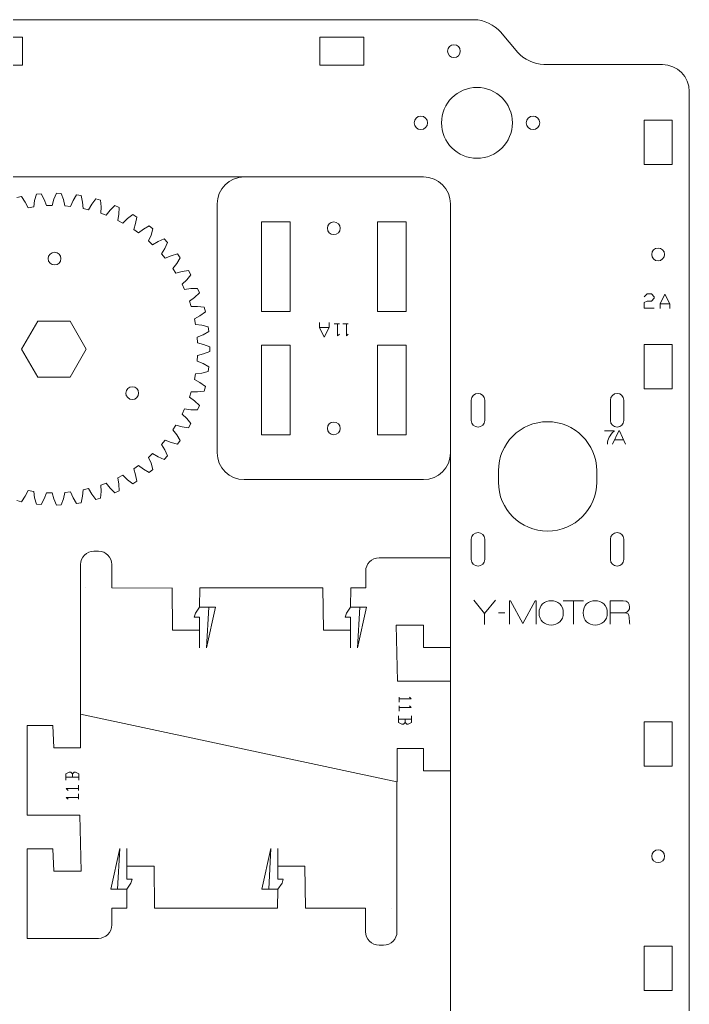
# Model space of a CAD drawing. Header units: inches. Extents: x 1 to 720, y -394 to -4.
# Drawn here: x 209 to 358.3, y -223.6 to -4 of the extents above; entities that cross this region are included whole.
import ezdxf

# ---------------------------------------------------------------- set-up
doc = ezdxf.new("R2010")
doc.units = ezdxf.units.IN
doc.header["$MEASUREMENT"] = 0
doc.layers.add('Layer 1', color=7, linetype='Continuous')

# ---------------------------------------------------------------- blocks, each defined once
blk = doc.blocks.new('block 178')
at = {"layer": 'Layer 1', "lineweight": 0}
for points in [[(262.92, -76.56), (269.32, -76.56), (269.32, -96.57), (262.92, -96.57), (262.92, -76.56)], [(288.72, -76.56), (295.12, -76.56), (295.12, -96.57), (288.72, -96.57), (288.72, -76.56)]]:
    blk.add_lwpolyline(points, dxfattribs=at)
blk = doc.blocks.new('block 179')
at = {"layer": 'Layer 1', "lineweight": 0}
for points in [[(262.92, -49.08), (269.32, -49.08), (269.32, -69.08), (262.92, -69.08), (262.92, -49.08)], [(288.72, -49.08), (295.12, -49.08), (295.12, -69.08), (288.72, -69.08), (288.72, -49.08)]]:
    blk.add_lwpolyline(points, dxfattribs=at)
blk = doc.blocks.new('block 177')
at = {"layer": 'Layer 1'}
for name in ['block 179', 'block 178']:
    blk.add_blockref(name, (0, 0), dxfattribs=at)
blk = doc.blocks.new('block 180')
at = {"layer": 'Layer 1', "lineweight": 0}
blk.add_open_spline([(280.45, -95.14), (280.45, -94.35), (279.81, -93.72), (279.02, -93.72), (278.23, -93.72), (277.6, -94.35), (277.6, -95.14), (277.6, -95.93), (278.23, -96.57), (279.02, -96.57), (279.81, -96.57), (280.45, -95.93), (280.45, -95.14)], degree=3, knots=[0, 0, 0, 0, 1, 1, 1, 2, 2, 2, 3, 3, 3, 4, 4, 4, 4], dxfattribs=at)
blk = doc.blocks.new('block 181')
at = {"layer": 'Layer 1', "lineweight": 0}
blk.add_open_spline([(280.45, -50.5), (280.45, -49.72), (279.81, -49.08), (279.02, -49.08), (278.23, -49.08), (277.6, -49.72), (277.6, -50.5), (277.6, -51.29), (278.23, -51.93), (279.02, -51.93), (279.81, -51.93), (280.45, -51.29), (280.45, -50.5)], degree=3, knots=[0, 0, 0, 0, 1, 1, 1, 2, 2, 2, 3, 3, 3, 4, 4, 4, 4], dxfattribs=at)
blk = doc.blocks.new('block 186')
at = {"layer": 'Layer 1', "lineweight": 0}
blk.add_lwpolyline([(285.72, -14.12), (275.88, -14.12), (275.88, -7.92), (285.72, -7.92), (285.72, -14.12)], dxfattribs=at)
blk = doc.blocks.new('block 187')
at = {"layer": 'Layer 1', "lineweight": 0}
blk.add_open_spline([(305.8, -12.45), (305.01, -12.45), (304.37, -11.81), (304.37, -11.02), (304.37, -10.23), (305.01, -9.6), (305.8, -9.6), (306.59, -9.6), (307.22, -10.23), (307.22, -11.02), (307.22, -11.81), (306.59, -12.45), (305.8, -12.45)], degree=3, knots=[0, 0, 0, 0, 1, 1, 1, 2, 2, 2, 3, 3, 3, 4, 4, 4, 4], dxfattribs=at)
blk = doc.blocks.new('block 185')
at = {"layer": 'Layer 1'}
for name in ['block 186', 'block 187']:
    blk.add_blockref(name, (0, 0), dxfattribs=at)
blk = doc.blocks.new('block 190')
at = {"layer": 'Layer 1', "lineweight": 0}
blk.add_lwpolyline([(159.63, -14.12), (149.78, -14.12), (149.78, -7.92), (159.63, -7.92), (159.63, -14.12)], dxfattribs=at)
blk = doc.blocks.new('block 191')
at = {"layer": 'Layer 1', "lineweight": 0}
blk.add_lwpolyline([(209.63, -14.12), (199.78, -14.12), (199.78, -7.92), (209.63, -7.92), (209.63, -14.12)], dxfattribs=at)
blk = doc.blocks.new('block 189')
at = {"layer": 'Layer 1'}
for name in ['block 190', 'block 191']:
    blk.add_blockref(name, (0, 0), dxfattribs=at)
blk = doc.blocks.new('block 192')
at = {"layer": 'Layer 1', "lineweight": 0}
blk.add_open_spline([(179.7, -12.45), (178.92, -12.45), (178.28, -11.81), (178.28, -11.02), (178.28, -10.23), (178.92, -9.6), (179.7, -9.6), (180.49, -9.6), (181.13, -10.23), (181.13, -11.02), (181.13, -11.81), (180.49, -12.45), (179.7, -12.45)], degree=3, knots=[0, 0, 0, 0, 1, 1, 1, 2, 2, 2, 3, 3, 3, 4, 4, 4, 4], dxfattribs=at)
blk = doc.blocks.new('block 188')
at = {"layer": 'Layer 1'}
for name in ['block 189', 'block 192']:
    blk.add_blockref(name, (0, 0), dxfattribs=at)
blk = doc.blocks.new('block 223')
at = {"layer": 'Layer 1', "lineweight": 0}
blk.add_lwpolyline([(348.22, -170.45), (348.22, -160.6), (354.42, -160.6), (354.42, -170.45), (348.22, -170.45)], dxfattribs=at)
blk = doc.blocks.new('block 224')
at = {"layer": 'Layer 1', "lineweight": 0}
blk.add_lwpolyline([(348.22, -220.45), (348.22, -210.6), (354.42, -210.6), (354.42, -220.45), (348.22, -220.45)], dxfattribs=at)
blk = doc.blocks.new('block 222')
at = {"layer": 'Layer 1'}
for name in ['block 223', 'block 224']:
    blk.add_blockref(name, (0, 0), dxfattribs=at)
blk = doc.blocks.new('block 225')
at = {"layer": 'Layer 1', "lineweight": 0}
blk.add_open_spline([(349.9, -190.53), (349.9, -189.74), (350.54, -189.1), (351.32, -189.1), (352.11, -189.1), (352.75, -189.74), (352.75, -190.53), (352.75, -191.32), (352.11, -191.95), (351.32, -191.95), (350.54, -191.95), (349.9, -191.32), (349.9, -190.53)], degree=3, knots=[0, 0, 0, 0, 1, 1, 1, 2, 2, 2, 3, 3, 3, 4, 4, 4, 4], dxfattribs=at)
blk = doc.blocks.new('block 221')
at = {"layer": 'Layer 1'}
for name in ['block 222', 'block 225']:
    blk.add_blockref(name, (0, 0), dxfattribs=at)
blk = doc.blocks.new('block 233')
at = {"layer": 'Layer 1', "lineweight": 0}
blk.add_lwpolyline([(348.21, -36.28), (348.21, -26.43), (354.41, -26.43), (354.41, -36.28), (348.21, -36.28)], dxfattribs=at)
blk = doc.blocks.new('block 234')
at = {"layer": 'Layer 1', "lineweight": 0}
blk.add_lwpolyline([(348.21, -86.28), (348.21, -76.43), (354.41, -76.43), (354.41, -86.28), (348.21, -86.28)], dxfattribs=at)
blk = doc.blocks.new('block 232')
at = {"layer": 'Layer 1'}
for name in ['block 233', 'block 234']:
    blk.add_blockref(name, (0, 0), dxfattribs=at)
blk = doc.blocks.new('block 235')
at = {"layer": 'Layer 1', "lineweight": 0}
blk.add_open_spline([(349.89, -56.36), (349.89, -55.57), (350.53, -54.93), (351.31, -54.93), (352.1, -54.93), (352.74, -55.57), (352.74, -56.36), (352.74, -57.15), (352.1, -57.78), (351.31, -57.78), (350.53, -57.78), (349.89, -57.15), (349.89, -56.36)], degree=3, knots=[0, 0, 0, 0, 1, 1, 1, 2, 2, 2, 3, 3, 3, 4, 4, 4, 4], dxfattribs=at)
blk = doc.blocks.new('block 231')
at = {"layer": 'Layer 1'}
for name in ['block 232', 'block 235']:
    blk.add_blockref(name, (0, 0), dxfattribs=at)
blk = doc.blocks.new('block 242')
at = {"layer": 'Layer 1', "lineweight": 0}
for points in [[(318.17, -138.77), (318.17, -133.56), (318.42, -133.56), (321.15, -138.63), (321.17, -138.63), (323.89, -133.56), (324.13, -133.56), (324.13, -138.77)], [(330.18, -133.56), (334.67, -133.56)], [(332.44, -138.77), (332.44, -133.56)], [(315.72, -136.28), (317.11, -136.28)], [(343.72, -136.24), (340.66, -136.25)]]:
    blk.add_lwpolyline(points, dxfattribs=at)
for points, knots in [([(327.47, -133.56), (328.96, -133.56), (330.18, -134.56), (330.18, -136.28), (330.18, -138.01), (328.96, -139.01), (327.47, -139.01), (325.99, -139.01), (324.77, -138.01), (324.77, -136.28), (324.77, -134.56), (325.99, -133.56), (327.47, -133.56)], [0, 0, 0, 0, 1, 1, 1, 2, 2, 2, 3, 3, 3, 4, 4, 4, 4]), ([(337.29, -133.56), (338.78, -133.56), (339.99, -134.56), (339.99, -136.28), (339.99, -138.01), (338.78, -139.01), (337.29, -139.01), (335.8, -139.01), (334.59, -138.01), (334.59, -136.28), (334.59, -134.56), (335.8, -133.56), (337.29, -133.56)], [0, 0, 0, 0, 1, 1, 1, 2, 2, 2, 3, 3, 3, 4, 4, 4, 4]), ([(340.66, -138.77), (340.66, -138.77), (340.66, -133.56), (340.66, -133.56), (340.66, -133.56), (343.53, -133.56), (343.53, -133.56), (344.58, -133.56), (344.97, -134.06), (344.97, -134.98), (344.97, -135.48), (344.64, -136.17), (343.73, -136.23), (343.73, -136.23), (343.72, -136.24), (343.72, -136.24), (344.53, -136.25), (344.88, -136.62), (344.88, -137.34), (344.88, -137.53), (344.89, -138.56), (344.99, -138.77)], [0, 0, 0, 0, 1, 1, 1, 2, 2, 2, 3, 3, 3, 4, 4, 4, 5, 5, 5, 6, 6, 6, 7, 7, 7, 7])]:
    blk.add_open_spline(points, degree=3, knots=knots, dxfattribs=at)
blk = doc.blocks.new('block 241')
at = {"layer": 'Layer 1', "lineweight": 0}
for points in [[(310.2, -133.45), (312.63, -136.43), (315.05, -133.45)], [(312.63, -138.89), (312.63, -136.43)]]:
    blk.add_lwpolyline(points, dxfattribs=at)
at = {"layer": 'Layer 1'}
blk.add_blockref('block 242', (0, 0), dxfattribs=at)
blk = doc.blocks.new('block 246')
at = {"layer": 'Layer 1', "lineweight": 0}
for points in [[(312.67, -93.36), (312.67, -94.19), (312, -94.86), (311.17, -94.86), (310.34, -94.86), (309.67, -94.19), (309.67, -93.36), (309.67, -93.36), (309.67, -88.85), (309.67, -88.85), (309.67, -88.02), (310.34, -87.35), (311.17, -87.35), (312, -87.35), (312.67, -88.02), (312.67, -88.85), (312.67, -88.85), (312.67, -93.36), (312.67, -93.36)], [(343.67, -93.36), (343.67, -94.19), (343, -94.86), (342.17, -94.86), (341.34, -94.86), (340.67, -94.19), (340.67, -93.36), (340.67, -93.36), (340.67, -88.85), (340.67, -88.85), (340.67, -88.02), (341.34, -87.35), (342.17, -87.35), (343, -87.35), (343.67, -88.02), (343.67, -88.85), (343.67, -88.85), (343.67, -93.36), (343.67, -93.36)], [(312.67, -124.36), (312.67, -125.19), (312, -125.86), (311.17, -125.86), (310.34, -125.86), (309.67, -125.19), (309.67, -124.36), (309.67, -124.36), (309.67, -119.85), (309.67, -119.85), (309.67, -119.02), (310.34, -118.35), (311.17, -118.35), (312, -118.35), (312.67, -119.02), (312.67, -119.85), (312.67, -119.85), (312.67, -124.36), (312.67, -124.36)], [(343.67, -124.36), (343.67, -125.19), (343, -125.86), (342.17, -125.86), (341.34, -125.86), (340.67, -125.19), (340.67, -124.36), (340.67, -124.36), (340.67, -119.85), (340.67, -119.85), (340.67, -119.02), (341.34, -118.35), (342.17, -118.35), (343, -118.35), (343.67, -119.02), (343.67, -119.85), (343.67, -119.85), (343.67, -124.36), (343.67, -124.36)]]:
    blk.add_open_spline(points, degree=3, knots=[0, 0, 0, 0, 1, 1, 1, 2, 2, 2, 3, 3, 3, 4, 4, 4, 5, 5, 5, 6, 6, 6, 6], dxfattribs=at)
blk = doc.blocks.new('block 245')
at = {"layer": 'Layer 1', "lineweight": 0}
blk.add_open_spline([(337.62, -107.11), (337.62, -113.15), (332.72, -118.06), (326.67, -118.06), (320.62, -118.06), (315.72, -113.15), (315.72, -107.11), (315.72, -107.11), (315.72, -104.61), (315.72, -104.61), (315.72, -98.56), (320.62, -93.65), (326.67, -93.65), (332.72, -93.65), (337.62, -98.56), (337.62, -104.61), (337.62, -104.61), (337.62, -107.11), (337.62, -107.11)], degree=3, knots=[0, 0, 0, 0, 1, 1, 1, 2, 2, 2, 3, 3, 3, 4, 4, 4, 5, 5, 5, 6, 6, 6, 6], dxfattribs=at)
at = {"layer": 'Layer 1'}
blk.add_blockref('block 246', (0, 0), dxfattribs=at)
blk = doc.blocks.new('block 247')
at = {"layer": 'Layer 1', "lineweight": 0}
for points in [[(341.17, -98.68), (342.56, -95.66), (342.67, -95.66), (344.05, -98.68)], [(343.59, -97.68), (341.62, -97.68)]]:
    blk.add_lwpolyline(points, dxfattribs=at)
blk.add_open_spline([(339.38, -95.65), (339.38, -95.65), (341.48, -95.65), (341.48, -95.65), (341.48, -95.65), (341.48, -95.76), (341.48, -95.76), (340.51, -96.61), (340.06, -97.6), (340.01, -98.63)], degree=3, knots=[0, 0, 0, 0, 1, 1, 1, 2, 2, 2, 3, 3, 3, 3], dxfattribs=at)
blk = doc.blocks.new('block 248')
at = {"layer": 'Layer 1', "lineweight": 0}
blk.add_lwpolyline([(213.02, -83.72), (220.23, -83.72), (223.84, -77.47), (220.23, -71.22), (213.02, -71.22), (209.41, -77.47), (213.02, -83.72), (213.02, -83.72)], dxfattribs=at)
blk = doc.blocks.new('block 250')
at = {"layer": 'Layer 1', "lineweight": 0}
for points in [[(351.77, -68.4), (351.77, -67.33), (352.84, -65.19), (353.91, -67.33), (353.91, -68.4)], [(351.77, -67.33), (353.91, -67.33)]]:
    blk.add_lwpolyline(points, dxfattribs=at)
blk = doc.blocks.new('block 252')
at = {"layer": 'Layer 1', "lineweight": 0}
for points in [[(282.21, -71.79), (281.04, -71.79)], [(282.21, -74.12), (281.82, -74.51), (281.82, -71.79)]]:
    blk.add_lwpolyline(points, dxfattribs=at)
blk = doc.blocks.new('block 253')
at = {"layer": 'Layer 1', "lineweight": 0}
for points in [[(280.26, -71.79), (279.09, -71.79)], [(280.26, -74.12), (279.87, -74.51), (279.87, -71.79)]]:
    blk.add_lwpolyline(points, dxfattribs=at)
blk = doc.blocks.new('block 254')
at = {"layer": 'Layer 1', "lineweight": 0}
for points in [[(277.97, -71.55), (277.97, -72.62), (276.9, -74.76), (275.83, -72.62), (275.83, -71.55)], [(277.97, -72.62), (275.83, -72.62)]]:
    blk.add_lwpolyline(points, dxfattribs=at)
blk = doc.blocks.new('block 251')
at = {"layer": 'Layer 1'}
for name in ['block 254', 'block 253', 'block 252']:
    blk.add_blockref(name, (0, 0), dxfattribs=at)
blk = doc.blocks.new('block 268')
at = {"layer": 'Layer 1', "lineweight": 0}
blk.add_lwpolyline([(348.21, -65.79), (348.85, -65.15), (349.81, -65.15), (350.45, -65.79), (350.45, -66.11), (349.81, -66.75), (348.85, -66.75), (348.21, -67.07), (348.21, -68.34), (350.45, -68.34)], dxfattribs=at)
blk = doc.blocks.new('block 291')
at = {"layer": 'Layer 1', "lineweight": 0}
for points in [[(219.77, -177.81), (219.38, -177.42), (222.1, -177.42)], [(222.1, -177.81), (222.1, -176.65)]]:
    blk.add_lwpolyline(points, dxfattribs=at)
blk = doc.blocks.new('block 292')
at = {"layer": 'Layer 1', "lineweight": 0}
for points in [[(219.77, -175.86), (219.38, -175.47), (222.1, -175.47)], [(222.1, -175.86), (222.1, -174.7)]]:
    blk.add_lwpolyline(points, dxfattribs=at)
blk = doc.blocks.new('block 290')
at = {"layer": 'Layer 1'}
for name in ['block 292', 'block 291']:
    blk.add_blockref(name, (0, 0), dxfattribs=at)
blk = doc.blocks.new('block 294')
at = {"layer": 'Layer 1', "lineweight": 0}
for points in [[(220.74, -172.16), (220.38, -171.8), (220.02, -171.8), (219.29, -172.16), (219.29, -173.61)], [(219.29, -172.89), (222.19, -172.89)], [(222.19, -173.61), (222.19, -172.16), (221.47, -171.8), (221.1, -171.8), (220.74, -172.16), (220.74, -172.89)]]:
    blk.add_lwpolyline(points, dxfattribs=at)
blk = doc.blocks.new('block 293')
at = {"layer": 'Layer 1'}
blk.add_blockref('block 294', (0, 0), dxfattribs=at)
blk = doc.blocks.new('block 289')
at = {"layer": 'Layer 1'}
for name in ['block 293', 'block 290']:
    blk.add_blockref(name, (0, 0), dxfattribs=at)
blk = doc.blocks.new('block 297')
at = {"layer": 'Layer 1', "lineweight": 0}
for points in [[(295.88, -155.05), (296.26, -155.43), (293.55, -155.43)], [(293.55, -155.05), (293.55, -156.21)]]:
    blk.add_lwpolyline(points, dxfattribs=at)
blk = doc.blocks.new('block 298')
at = {"layer": 'Layer 1', "lineweight": 0}
for points in [[(295.88, -156.99), (296.26, -157.38), (293.55, -157.38)], [(293.55, -156.99), (293.55, -158.16)]]:
    blk.add_lwpolyline(points, dxfattribs=at)
blk = doc.blocks.new('block 296')
at = {"layer": 'Layer 1'}
for name in ['block 297', 'block 298']:
    blk.add_blockref(name, (0, 0), dxfattribs=at)
blk = doc.blocks.new('block 300')
at = {"layer": 'Layer 1', "lineweight": 0}
for points in [[(293.46, -159.25), (293.46, -160.7), (294.18, -161.06), (294.55, -161.06), (294.91, -160.7), (294.91, -159.97)], [(296.36, -159.97), (293.46, -159.97)], [(294.91, -160.7), (295.27, -161.06), (295.63, -161.06), (296.36, -160.7), (296.36, -159.25)]]:
    blk.add_lwpolyline(points, dxfattribs=at)
blk = doc.blocks.new('block 299')
at = {"layer": 'Layer 1'}
blk.add_blockref('block 300', (0, 0), dxfattribs=at)
blk = doc.blocks.new('block 295')
at = {"layer": 'Layer 1'}
for name in ['block 296', 'block 299']:
    blk.add_blockref(name, (0, 0), dxfattribs=at)
blk = doc.blocks.new('block 312')
at = {"layer": 'Layer 1', "lineweight": 0}
blk.add_open_spline([(200.86, -87.28), (200.86, -88.07), (200.22, -88.7), (199.43, -88.7), (198.65, -88.7), (198.01, -88.06), (198.01, -87.27), (198.02, -86.48), (198.66, -85.85), (199.44, -85.85), (200.23, -85.85), (200.87, -86.49), (200.86, -87.28)], degree=3, knots=[0, 0, 0, 0, 1, 1, 1, 2, 2, 2, 3, 3, 3, 4, 4, 4, 4], dxfattribs=at)
blk = doc.blocks.new('block 313')
at = {"layer": 'Layer 1', "lineweight": 0}
blk.add_open_spline([(235.5, -87.28), (235.5, -88.07), (234.86, -88.7), (234.08, -88.7), (233.29, -88.7), (232.65, -88.06), (232.65, -87.27), (232.66, -86.48), (233.3, -85.85), (234.08, -85.85), (234.87, -85.85), (235.51, -86.49), (235.5, -87.28)], degree=3, knots=[0, 0, 0, 0, 1, 1, 1, 2, 2, 2, 3, 3, 3, 4, 4, 4, 4], dxfattribs=at)
blk = doc.blocks.new('block 314')
at = {"layer": 'Layer 1', "lineweight": 0}
blk.add_open_spline([(218.18, -57.28), (218.18, -58.06), (217.54, -58.7), (216.76, -58.7), (215.97, -58.7), (215.33, -58.06), (215.33, -57.27), (215.34, -56.48), (215.98, -55.85), (216.76, -55.85), (217.55, -55.85), (218.19, -56.49), (218.18, -57.28)], degree=3, knots=[0, 0, 0, 0, 1, 1, 1, 2, 2, 2, 3, 3, 3, 4, 4, 4, 4], dxfattribs=at)
blk = doc.blocks.new('block 311')
at = {"layer": 'Layer 1'}
for name in ['block 314', 'block 312', 'block 313']:
    blk.add_blockref(name, (0, 0), dxfattribs=at)
blk = doc.blocks.new('block 176')
at = {"layer": 'Layer 1', "lineweight": 0}
for points in [[(248.63, -76.05), (250, -76.4), (251.38, -76.94), (251.38, -78), (250, -78.54), (248.63, -78.88), (248.54, -80.16), (249.87, -80.68), (251.16, -81.39), (251.03, -82.44), (249.59, -82.8), (248.18, -82.97), (247.94, -84.22), (249.18, -84.9), (250.38, -85.78), (250.11, -86.8), (248.64, -86.98), (247.22, -86.96), (246.82, -88.17), (247.97, -89.01), (249.04, -90.03), (248.64, -91.01), (247.16, -90.99), (245.76, -90.8), (245.2, -91.95), (246.23, -92.92), (247.17, -94.07), (246.65, -94.99), (245.18, -94.79), (243.81, -94.41), (243.11, -95.48), (244.01, -96.59), (244.79, -97.84), (244.16, -98.69), (242.73, -98.3), (241.42, -97.75), (240.59, -98.73), (241.34, -99.93), (241.95, -101.28), (241.22, -102.04), (239.85, -101.47), (238.62, -100.76), (237.68, -101.62), (238.27, -102.91), (238.7, -104.33), (237.88, -104.99), (236.59, -104.25), (235.46, -103.38), (234.42, -104.12), (234.84, -105.47), (235.09, -106.93), (234.18, -107.48), (233, -106.58), (232, -105.58), (230.86, -106.17), (231.11, -107.57), (231.17, -109.05), (230.2, -109.48), (229.15, -108.44), (228.27, -107.32), (227.08, -107.76), (227.14, -109.18), (227.01, -110.66), (226, -110.96), (225.08, -109.79), (224.36, -108.57), (223.11, -108.85), (223, -110.27), (222.68, -111.71), (221.64, -111.88), (220.88, -110.61), (220.32, -109.3), (219.05, -109.43), (218.75, -110.81), (218.25, -112.21), (217.2, -112.24), (216.61, -110.88), (216.22, -109.52), (214.94, -109.48), (214.47, -110.81), (213.79, -112.13), (212.74, -112.03), (212.33, -110.61), (212.12, -109.2), (210.86, -109), (210.22, -110.27), (209.38, -111.49), (208.36, -111.25)], [(208.36, -43.68), (209.38, -43.45), (210.22, -44.67), (210.86, -45.94), (212.12, -45.73), (212.33, -44.33), (212.74, -42.91), (213.79, -42.8), (214.47, -44.12), (214.94, -45.46), (216.22, -45.42), (216.61, -44.05), (217.2, -42.7), (218.25, -42.73), (218.75, -44.12), (219.05, -45.51), (220.32, -45.63), (220.88, -44.33), (221.64, -43.06), (222.68, -43.22), (223, -44.67), (223.11, -46.09), (224.36, -46.37), (225.08, -45.15), (226, -43.98), (227.01, -44.28), (227.14, -45.76), (227.08, -47.18), (228.27, -47.62), (229.15, -46.5), (230.2, -45.46), (231.17, -45.88), (231.11, -47.36), (230.86, -48.76), (232, -49.35), (233, -48.35), (234.18, -47.46), (235.09, -48.01), (234.84, -49.46), (234.42, -50.82), (235.46, -51.55), (236.59, -50.69), (237.88, -49.95), (238.7, -50.61), (238.27, -52.03), (237.68, -53.32), (238.62, -54.18), (239.85, -53.47), (241.22, -52.9), (241.95, -53.66), (241.34, -55), (240.59, -56.21), (241.42, -57.18), (242.73, -56.64), (244.16, -56.25), (244.79, -57.09), (244.01, -58.35), (243.11, -59.45), (243.81, -60.52), (245.18, -60.15), (246.65, -59.94), (247.17, -60.86), (246.23, -62.01), (245.2, -62.99), (245.76, -64.14), (247.16, -63.94), (248.64, -63.93), (249.04, -64.91), (247.97, -65.93), (246.82, -66.76), (247.22, -67.98), (248.64, -67.96), (250.11, -68.14), (250.38, -69.16), (249.18, -70.03), (247.94, -70.72), (248.18, -71.97), (249.59, -72.14), (251.03, -72.5), (251.16, -73.55), (249.87, -74.26), (248.54, -74.78), (248.63, -76.05)], [(305.01, -105.26), (305.01, -105.26)], [(305.01, -107.03), (305.01, -107.03)], [(222.55, -125.05), (222.55, -125.05)], [(223.76, -130.71), (223.76, -130.71)], [(242.96, -130.74), (229.55, -130.71)], [(249.06, -140.1), (243.06, -140.1), (242.96, -130.71)], [(282.7, -140.1), (276.7, -140.1), (276.6, -130.71), (249.16, -130.71), (249.09, -135)], [(249.09, -144.04), (249.09, -137.2), (247.89, -137.2), (248.17, -136.32), (249.09, -135), (251.14, -135), (250.64, -144.04), (252.66, -135)], [(251.14, -135), (252.66, -135)], [(282.77, -144.04), (282.77, -137.2), (281.57, -137.2), (281.85, -136.32), (282.77, -135), (284.82, -135), (284.33, -144.04), (286.34, -135)], [(284.82, -135), (286.34, -135)], [(305.02, -151.49), (299.02, -151.49), (293.22, -151.49), (292.92, -139), (299.02, -139), (299.02, -144), (305.02, -144)], [(222.52, -158.87), (293.1, -173.98)], [(293.12, -173.98), (293.12, -166.49), (299.02, -166.49), (299.02, -171.49), (305.02, -171.49)], [(232.88, -188.82), (232.88, -195.66), (234.08, -195.66), (233.8, -196.54), (232.88, -197.86), (230.82, -197.86), (231.32, -188.82), (229.31, -197.86)], [(266.56, -188.82), (266.56, -195.66), (267.76, -195.66), (267.48, -196.54), (266.56, -197.86), (264.51, -197.86), (265, -188.82), (262.99, -197.86)], [(232.95, -192.76), (238.95, -192.76), (239.05, -202.15), (266.49, -202.15), (266.56, -197.86)], [(266.59, -192.76), (272.59, -192.76), (272.69, -202.15)], [(230.82, -197.86), (229.31, -197.86)], [(264.51, -197.86), (262.99, -197.86)], [(272.69, -202.12), (286.1, -202.15)], [(291.89, -202.15), (291.89, -202.15)]]:
    blk.add_lwpolyline(points, dxfattribs=at)
for points, knots in [([(325.81, -14.01), (323.87, -14.01), (321.26, -12.79), (320.02, -11.3), (320.02, -11.3), (316.16, -6.71), (316.16, -6.71), (314.92, -5.22), (312.31, -4.01), (310.37, -4.01), (310.37, -4.01), (49.07, -4.01), (49.07, -4.01), (47.13, -4.01), (44.52, -5.22), (43.27, -6.71), (43.27, -6.71), (39.42, -11.3), (39.42, -11.3), (38.17, -12.79), (35.57, -14.01), (33.63, -14.01), (33.63, -14.01), (7.17, -14.01), (7.17, -14.01), (3.87, -14.01), (1.17, -16.71), (1.17, -20.01), (1.17, -20.01), (1.17, -386.03), (1.17, -386.03), (1.17, -389.33), (3.87, -392.03), (7.17, -392.03), (7.17, -392.03), (33.63, -392.03), (33.63, -392.03), (35.57, -392.03), (38.17, -390.81), (39.42, -389.33), (39.42, -389.33), (43.27, -384.73), (43.27, -384.73), (44.52, -383.25), (47.13, -382.03), (49.07, -382.03), (49.07, -382.03), (310.37, -382.03), (310.37, -382.03), (312.31, -382.03), (314.92, -383.25), (316.16, -384.73), (316.16, -384.73), (320.02, -389.33), (320.02, -389.33), (321.26, -390.81), (323.87, -392.03), (325.81, -392.03), (325.81, -392.03), (352.26, -392.03), (352.26, -392.03), (355.56, -392.03), (358.26, -389.33), (358.26, -386.03), (358.26, -386.03), (358.27, -20.01), (358.27, -20.01), (358.27, -16.71), (355.57, -14.01), (352.27, -14.01), (352.27, -14.01), (325.81, -14.01), (325.81, -14.01)], [0, 0, 0, 0, 1, 1, 1, 2, 2, 2, 3, 3, 3, 4, 4, 4, 5, 5, 5, 6, 6, 6, 7, 7, 7, 8, 8, 8, 9, 9, 9, 10, 10, 10, 11, 11, 11, 12, 12, 12, 13, 13, 13, 14, 14, 14, 15, 15, 15, 16, 16, 16, 17, 17, 17, 18, 18, 18, 19, 19, 19, 20, 20, 20, 21, 21, 21, 22, 22, 22, 23, 23, 23, 24, 24, 24, 24]), ([(310.93, -34.91), (315.3, -34.91), (318.83, -31.37), (318.83, -27.01), (318.83, -22.64), (315.3, -19.11), (310.93, -19.11), (306.57, -19.11), (303.03, -22.64), (303.03, -27.01), (303.03, -31.37), (306.57, -34.91), (310.93, -34.91)], [0, 0, 0, 0, 1, 1, 1, 2, 2, 2, 3, 3, 3, 4, 4, 4, 4]), ([(298.43, -28.51), (299.26, -28.51), (299.93, -27.84), (299.93, -27.01), (299.93, -26.18), (299.26, -25.51), (298.43, -25.51), (297.61, -25.51), (296.93, -26.18), (296.93, -27.01), (296.93, -27.84), (297.61, -28.51), (298.43, -28.51)], [0, 0, 0, 0, 1, 1, 1, 2, 2, 2, 3, 3, 3, 4, 4, 4, 4]), ([(323.43, -28.51), (324.26, -28.51), (324.93, -27.84), (324.93, -27.01), (324.93, -26.18), (324.26, -25.51), (323.43, -25.51), (322.61, -25.51), (321.93, -26.18), (321.93, -27.01), (321.93, -27.84), (322.61, -28.51), (323.43, -28.51)], [0, 0, 0, 0, 1, 1, 1, 2, 2, 2, 3, 3, 3, 4, 4, 4, 4]), ([(305.02, -107.03), (305.02, -107.03), (305.02, -288.08), (305.02, -288.08), (305.02, -291.39), (302.33, -294.08), (299.02, -294.08), (299.02, -294.08), (40.22, -294.08), (40.22, -294.08), (40.22, -294.08), (40.14, -294.02), (40.14, -294.02), (36.9, -293.42), (33.98, -290.19), (33.67, -286.84), (33.67, -286.84), (28.32, -229.85), (28.32, -170.08), (28.32, -145.04), (30.05, -98.94), (30.05, -98.94), (30.18, -95.57), (30.37, -91.24), (30.47, -89.3), (30.57, -87.36), (30.86, -83.03), (31.11, -79.67), (31.11, -79.67), (33.68, -45.18), (33.68, -45.18), (33.98, -41.82), (36.92, -39.08), (40.22, -39.08), (40.22, -39.08), (299.02, -39.08), (299.02, -39.08), (302.33, -39.08), (305.02, -41.77), (305.02, -45.08), (305.02, -45.08), (305.02, -107.03), (305.02, -107.03)], [0, 0, 0, 0, 1, 1, 1, 2, 2, 2, 3, 3, 3, 4, 4, 4, 5, 5, 5, 6, 6, 6, 7, 7, 7, 8, 8, 8, 9, 9, 9, 10, 10, 10, 11, 11, 11, 12, 12, 12, 13, 13, 13, 14, 14, 14, 14]), ([(305.02, -100.57), (305.02, -103.88), (302.33, -106.57), (299.02, -106.57), (299.02, -106.57), (259.02, -106.57), (259.02, -106.57), (255.71, -106.57), (253.02, -103.88), (253.02, -100.57), (253.02, -100.57), (253.02, -45.08), (253.02, -45.08), (253.02, -41.77), (255.71, -39.08), (259.02, -39.08)], [0, 0, 0, 0, 1, 1, 1, 2, 2, 2, 3, 3, 3, 4, 4, 4, 5, 5, 5, 5]), ([(229.55, -130.71), (229.55, -130.71), (229.55, -125.51), (229.55, -125.51), (229.55, -123.86), (228.2, -122.51), (226.55, -122.51), (226.55, -122.51), (225.55, -122.51), (225.55, -122.51), (223.9, -122.51), (222.55, -123.86), (222.55, -125.51)], [0, 0, 0, 0, 1, 1, 1, 2, 2, 2, 3, 3, 3, 4, 4, 4, 4]), ([(305.02, -124.01), (305.02, -124.01), (299.02, -124.01), (299.02, -124.01), (299.02, -124.01), (293.12, -124.01), (293.12, -124.01), (293.12, -124.01), (293.02, -124.01), (293.02, -124.01), (293.02, -124.01), (289.12, -124.01), (289.12, -124.01), (287.47, -124.01), (286.12, -125.36), (286.12, -127.01), (286.12, -127.01), (286.12, -130.71), (286.12, -130.71), (286.12, -130.71), (282.8, -130.71), (282.8, -130.71), (282.8, -130.71), (282.77, -135), (282.77, -135)], [0, 0, 0, 0, 1, 1, 1, 2, 2, 2, 3, 3, 3, 4, 4, 4, 5, 5, 5, 6, 6, 6, 7, 7, 7, 8, 8, 8, 8]), ([(222.53, -158.88), (222.53, -158.88), (222.53, -166.37), (222.53, -166.37), (222.53, -166.37), (216.63, -166.37), (216.63, -166.37), (216.63, -166.37), (216.4, -161.37), (216.4, -161.37), (216.4, -161.37), (210.63, -161.37), (210.63, -161.37), (210.63, -161.37), (210.63, -181.37), (210.63, -181.37), (210.63, -181.37), (216.63, -181.37), (216.63, -181.37), (216.63, -181.37), (222.43, -181.37), (222.43, -181.37), (222.43, -181.37), (222.73, -193.85), (222.73, -193.85), (222.73, -193.85), (216.63, -193.85), (216.63, -193.85), (216.63, -193.85), (216.4, -188.85), (216.4, -188.85), (216.4, -188.85), (210.63, -188.85), (210.63, -188.85), (210.63, -188.85), (210.63, -208.85), (210.63, -208.85), (210.63, -208.85), (216.63, -208.85), (216.63, -208.85), (216.63, -208.85), (222.53, -208.85), (222.53, -208.85), (222.53, -208.85), (222.63, -208.85), (222.63, -208.85), (222.63, -208.85), (226.53, -208.85), (226.53, -208.85), (228.18, -208.85), (229.53, -207.5), (229.53, -205.85), (229.53, -205.85), (229.53, -202.15), (229.53, -202.15), (229.53, -202.15), (232.85, -202.15), (232.85, -202.15), (232.85, -202.15), (232.88, -197.86), (232.88, -197.86)], [0, 0, 0, 0, 1, 1, 1, 2, 2, 2, 3, 3, 3, 4, 4, 4, 5, 5, 5, 6, 6, 6, 7, 7, 7, 8, 8, 8, 9, 9, 9, 10, 10, 10, 11, 11, 11, 12, 12, 12, 13, 13, 13, 14, 14, 14, 15, 15, 15, 16, 16, 16, 17, 17, 17, 18, 18, 18, 19, 19, 19, 20, 20, 20, 20]), ([(293.1, -207.81), (293.1, -206.47), (293.1, -204.45), (293.1, -202.85), (293.1, -202.48), (293.1, -174.29), (293.1, -173.98)], [0, 0, 0, 0, 1, 1, 1, 2, 2, 2, 2]), ([(286.1, -202.15), (286.1, -202.15), (286.1, -207.35), (286.1, -207.35), (286.1, -209), (287.45, -210.35), (289.1, -210.35), (289.1, -210.35), (290.1, -210.35), (290.1, -210.35), (291.75, -210.35), (293.1, -209), (293.1, -207.35)], [0, 0, 0, 0, 1, 1, 1, 2, 2, 2, 3, 3, 3, 4, 4, 4, 4])]:
    blk.add_open_spline(points, degree=3, knots=knots, dxfattribs=at)
blk.add_open_spline([(222.55, -125.51), (222.55, -125.89), (222.55, -158.56), (222.55, -158.88)], degree=3, dxfattribs=at)
at = {"layer": 'Layer 1'}
for name in ['block 188', 'block 185', 'block 231', 'block 177', 'block 181', 'block 311', 'block 268', 'block 250', 'block 248', 'block 251', 'block 245', 'block 180', 'block 247', 'block 241', 'block 295', 'block 221', 'block 289']:
    blk.add_blockref(name, (0, 0), dxfattribs=at)

msp = doc.modelspace()

# ---------------------------------------------------------------- block references
at = {"layer": 'Layer 1'}
msp.add_blockref('block 176', (0, 0), dxfattribs=at)

doc.saveas('drawing.dxf')
